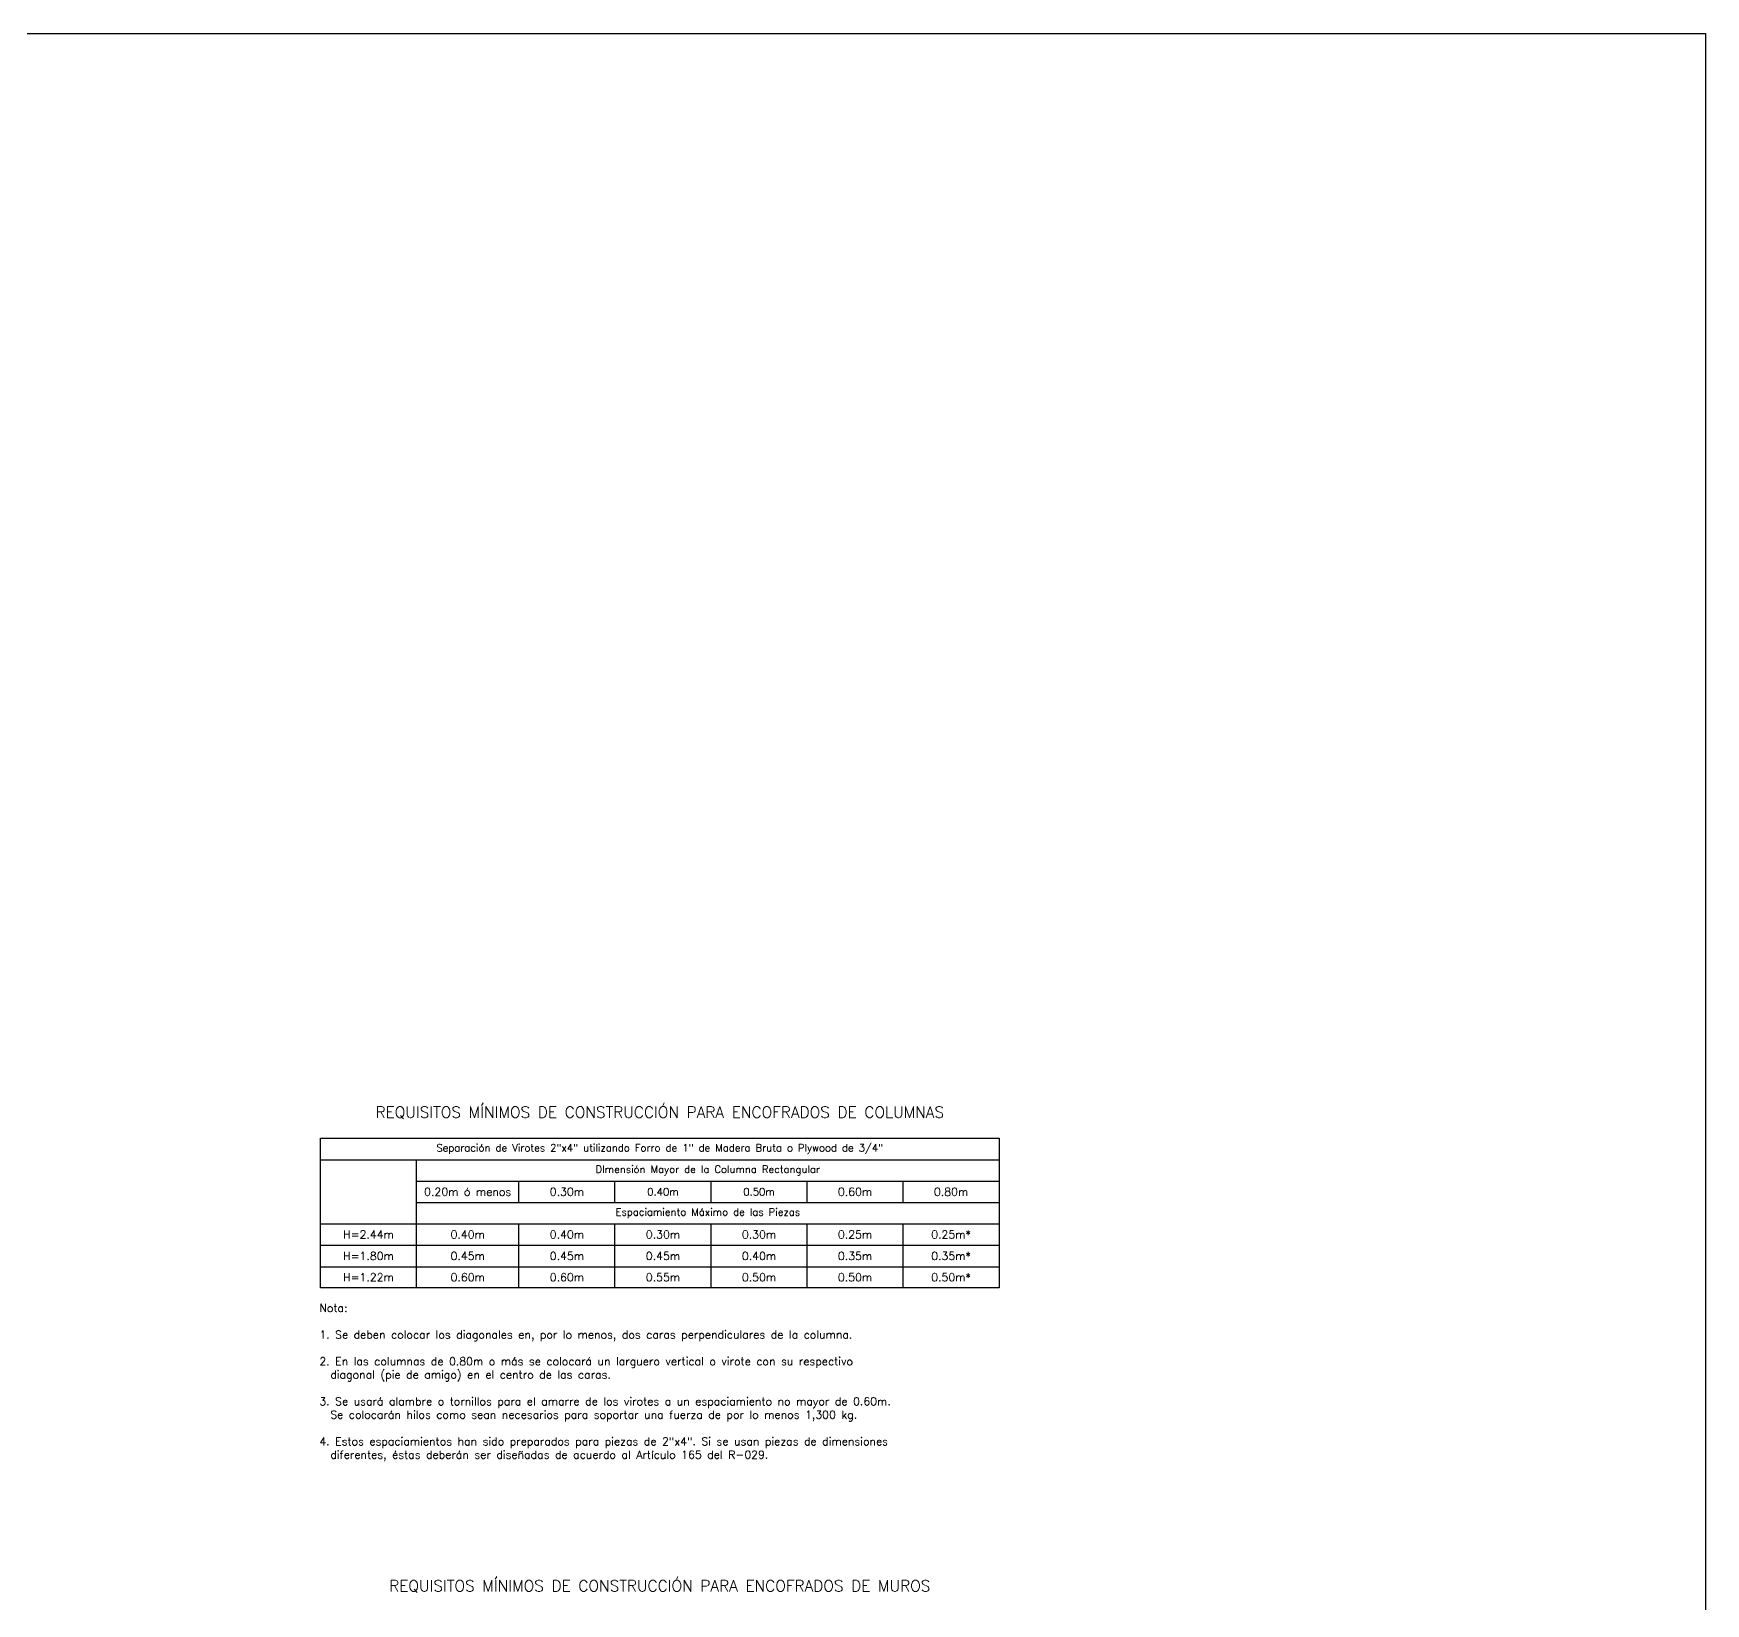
# Model space of a CAD drawing. Header units: metres. Extents: x 0 to 29, y -3 to 17.1.
# Drawn here: x 14.49 to 24.94, y 7.31 to 17.12 of the extents above; entities that cross this region are included whole.
import ezdxf

# ---------------------------------------------------------------- set-up
doc = ezdxf.new("R2010")
doc.units = ezdxf.units.M
doc.header["$MEASUREMENT"] = 0
doc.layers.get('0').update_dxf_attribs({"lineweight": 0})
doc.layers.add('COLUMNA', color=7, linetype='Continuous')
doc.layers.add('DIMTEXTO', color=4, linetype='Continuous')
doc.styles.add('SIMPLEX', font='romans.shx')

msp = doc.modelspace()

# ---------------------------------------------------------------- linework, layer by layer
at = {"layer": 'DIMTEXTO', "color": 3}
for p, q in [((19.928, 9.815), (19.928, 9.949)), ((17.528, 9.281), (17.528, 9.682)), ((18.128, 9.281), (18.128, 9.682)), ((18.728, 9.281), (18.728, 9.682)), ((19.328, 9.281), (19.328, 9.682)), ((19.928, 9.281), (19.928, 9.682)), ((16.288, 9.414), (20.528, 9.414))]:
    msp.add_line(p, q, dxfattribs=at)

# ---------------------------------------------------------------- texts
at = {"color": 4, "style": 'SIMPLEX', "bg_fill": 3, "box_fill_scale": 1.25, "bg_fill_color": 256, "bg_fill_true_color": 13158600, "bg_fill_transparency": 0}
for s, insert, char_height, attachment_point in [('\\A1;\\pxqc;REQUISITOS MÍNIMOS DE CONSTRUCCIÓN PARA ENCOFRADOS DE COLUMNAS', (18.408, 10.376), 0.07, 5), ('\\A1;\\pxqc;{\\H0.91667x;Separación de Virotes 2"x4" utilizando Forro de 1" de Madera Bruta o Plywood de 3/4"}', (18.408, 10.149), 0.05, 5), ('\\A1;\\pxqc;{\\H0.91667x;DImensión Mayor de la Columna Rectangular}', (18.708, 10.015), 0.05, 5), ('\\A1;\\pxqc;0.30m', (17.828, 9.882), 0.05, 5), ('\\A1;\\pxqc;{\\H0.91667x;0.50m}', (19.028, 9.882), 0.05, 5), ('\\A1;\\pxqc;0.60m', (19.628, 9.882), 0.05, 5), ('\\A1;\\pxqc;0.40m', (17.208, 9.615), 0.05, 5), ('\\A1;\\pxqc;0.30m', (18.428, 9.615), 0.05, 5), ('\\A1;\\pxqc;0.30m', (19.028, 9.615), 0.05, 5), ('\\A1;\\pxqc;0.25m', (19.628, 9.615), 0.05, 5), ('\\A1;Nota:\\P\\P1. Se deben colocar los diagonales en, por lo menos, dos caras perpendiculares de la columna.\\P\\P2. En las columnas de 0.80m o más se colocará un larguero vertical o virote con su respectivo \\P  diagonal (pie de amigo) en el centro de las caras.\\P\\P3. Se usará alambre o tornillos para el amarre de los virotes a un espaciamiento no mayor de 0.60m.\\P  Se colocarán hilos como sean necesarios para soportar una fuerza de por lo menos 1,300 kg.\\P\\P4. Estos espaciamientos han sido preparados para piezas de 2"x4". Si se usan piezas de dimensiones\\P  diferentes, éstas deberán ser diseñadas de acuerdo al Artículo 165 del R-029.', (16.281, 9.181), 0.05, 1), ('\\A1;\\pxqc;REQUISITOS MÍNIMOS DE CONSTRUCCIÓN PARA ENCOFRADOS DE MUROS', (18.408, 7.417), 0.07, 5)]:
    msp.add_mtext(s, dxfattribs=dict(at, insert=insert, char_height=char_height, attachment_point=attachment_point))
at = {"layer": 'DIMTEXTO', "insert": (17.208, 9.882), "char_height": 0.05, "attachment_point": 5, "style": 'SIMPLEX', "bg_fill": 3, "box_fill_scale": 1.25, "bg_fill_color": 256, "bg_fill_true_color": 13158600, "bg_fill_transparency": 0}
msp.add_mtext('\\A1;\\pxa0.66667,sm1.0792;0.20m ó menos', dxfattribs=at)

# ---------------------------------------------------------------- next in the draw order: linework, layer by layer
at = {"layer": 'DIMTEXTO', "color": 3}
for p, q in [((16.288, 10.082), (20.528, 10.082)), ((16.888, 9.281), (16.888, 10.082)), ((16.888, 9.949), (20.528, 9.949)), ((17.528, 9.815), (17.528, 9.949)), ((18.128, 9.815), (18.128, 9.949)), ((18.728, 9.815), (18.728, 9.949)), ((19.328, 9.815), (19.328, 9.949)), ((16.888, 9.815), (20.528, 9.815)), ((16.288, 9.682), (20.528, 9.682)), ((16.288, 9.548), (20.528, 9.548))]:
    msp.add_line(p, q, dxfattribs=at)

# ---------------------------------------------------------------- next in the draw order: texts
at = {"color": 4, "char_height": 0.05, "attachment_point": 5, "style": 'SIMPLEX', "bg_fill": 3, "box_fill_scale": 1.25, "bg_fill_color": 256, "bg_fill_true_color": 13158600, "bg_fill_transparency": 0}
for s, insert in [('\\A1;H=1.22m', (16.588, 9.348)), ('\\A1;\\pxqc;0.60m', (17.208, 9.348)), ('\\A1;\\pxqc;0.60m', (17.828, 9.348)), ('\\A1;\\pxqc;0.55m', (18.428, 9.348)), ('\\A1;\\pxqc;0.50m', (19.028, 9.348)), ('\\A1;\\pxqc;0.50m', (19.628, 9.348)), ('\\A1;\\pxqc;0.50m*', (20.228, 9.348))]:
    msp.add_mtext(s, dxfattribs=dict(at, insert=insert))

# ---------------------------------------------------------------- next in the draw order: texts
for s, insert in [('\\A1;\\pxqc;{\\H0.91667x;0.40m}', (18.428, 9.882)), ('\\A1;\\pxqc;0.80m', (20.228, 9.882)), ('\\A1;\\pxqc;{\\H0.91667x;Espaciamiento Máximo de las Piezas}', (18.708, 9.748)), ('\\A1;H=2.44m', (16.588, 9.615)), ('\\A1;\\pxqc;0.40m', (17.828, 9.615)), ('\\A1;\\pxqc;0.25m*', (20.228, 9.615)), ('\\A1;H=1.80m', (16.588, 9.481)), ('\\A1;\\pxqc;0.45m', (17.208, 9.481)), ('\\A1;\\pxqc;0.45m', (17.828, 9.481)), ('\\A1;\\pxqc;0.45m', (18.428, 9.481)), ('\\A1;\\pxqc;0.40m', (19.028, 9.481)), ('\\A1;\\pxqc;0.35m', (19.628, 9.481)), ('\\A1;\\pxqc;0.35m*', (20.228, 9.481))]:
    msp.add_mtext(s, dxfattribs=dict(at, insert=insert))

# ---------------------------------------------------------------- next in the draw order: linework, layer by layer
at = {"layer": 'COLUMNA', "lineweight": -2, "ltscale": 2}
msp.add_lwpolyline([(0, 17.12), (24.941, 17.12), (24.941, -3), (0, -3)], close=True, dxfattribs=at)
at = {"layer": 'DIMTEXTO', "color": 3}
msp.add_lwpolyline([(16.288, 10.216), (20.528, 10.216), (20.528, 9.281), (16.288, 9.281)], close=True, dxfattribs=at)

doc.saveas('drawing.dxf')
